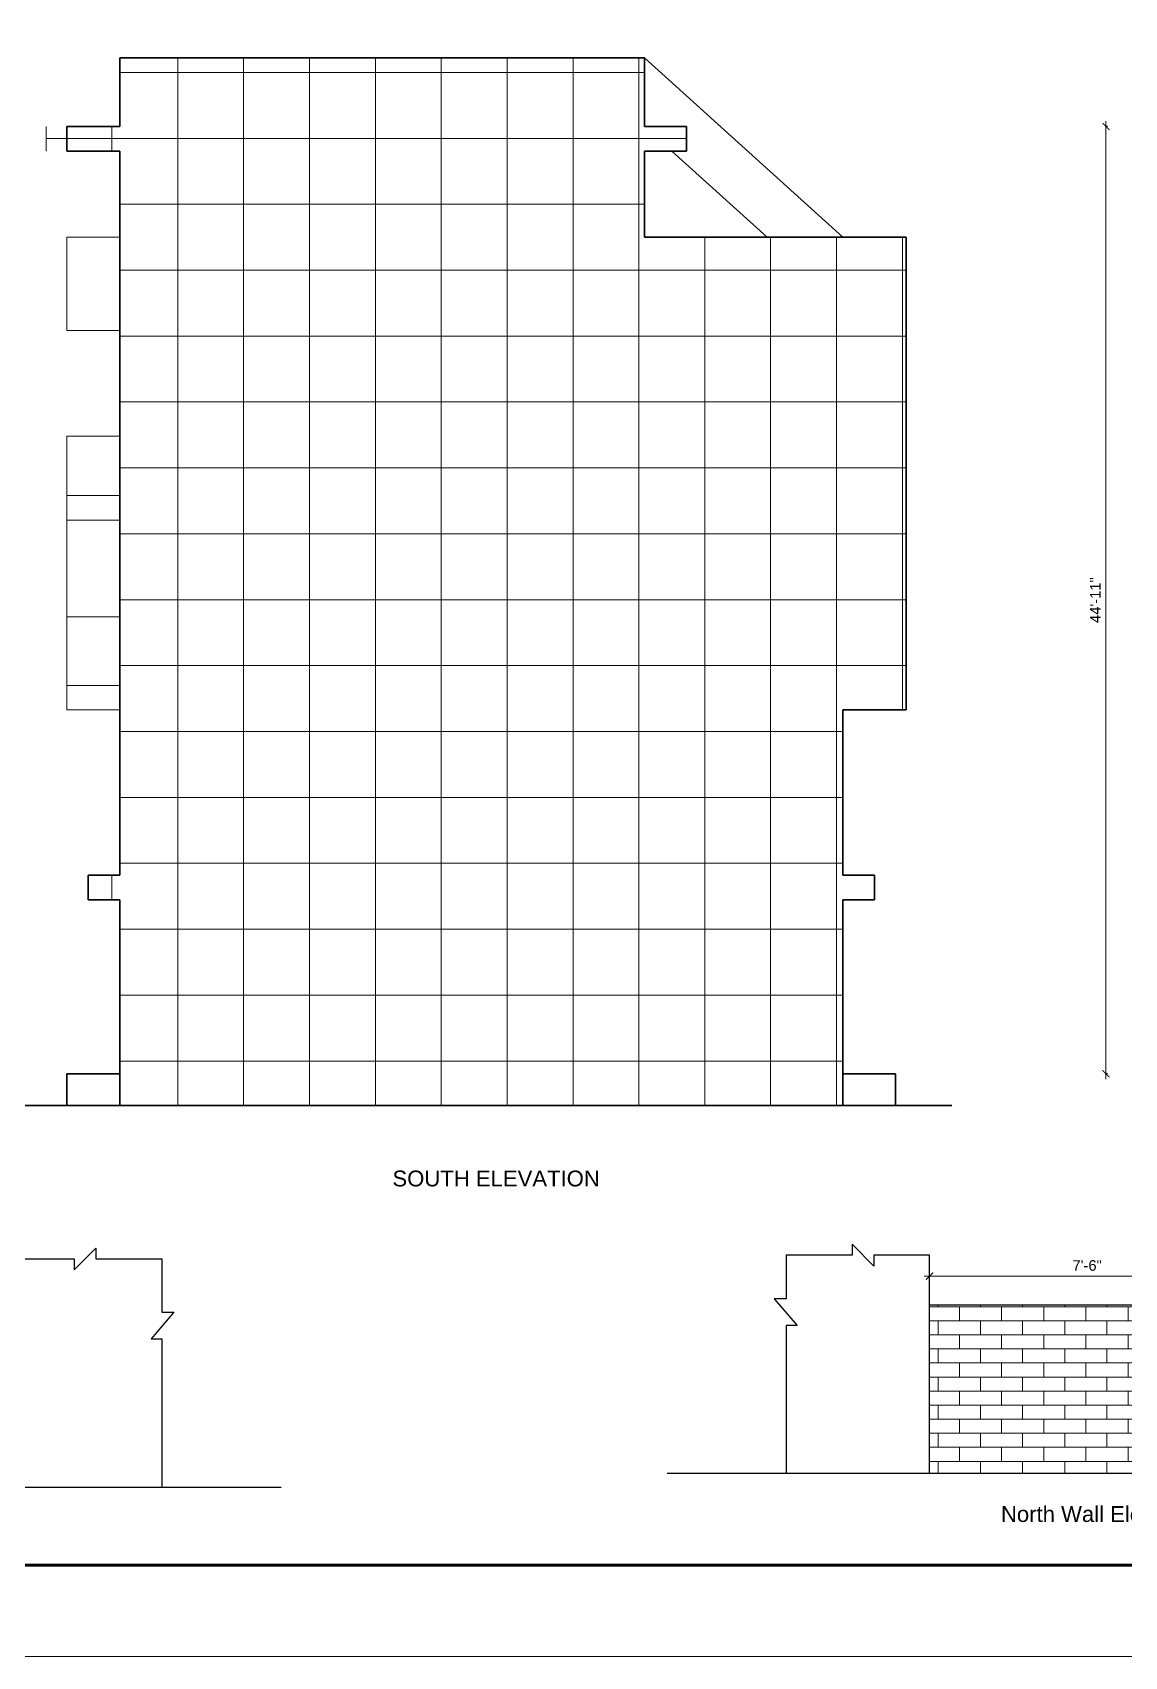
# Model space of a CAD drawing. Header units: inches. Extents: x -12071822 to 12321209, y -1222525 to 1319227.
# Drawn here: x 124393 to 125015, y 36139 to 37063 of the extents above; entities that cross this region are included whole.
import ezdxf

# ---------------------------------------------------------------- set-up
doc = ezdxf.new("R2010")
doc.units = ezdxf.units.IN
doc.header["$MEASUREMENT"] = 0
doc.header["$PDMODE"] = 35
for name, color, linetype, lineweight in [('BORDER', 7, 'Continuous', 60), ('Hatch', 9, 'Continuous', 9), ('Stairs', 61, 'Continuous', 18), ('TEXT', 255, 'Continuous', 35), ('Walls', 11, 'Continuous', 35), ('Window', 3, 'Continuous', 0), ('Windows', 151, 'Continuous', 15)]:
    doc.layers.add(name, color=color, linetype=linetype, lineweight=lineweight)
doc.styles.get("Standard").update_dxf_attribs({"font": 'arial.ttf'})
doc.dimstyles.new('Copy(2) of Standard', dxfattribs={"dimtxt": 6, "dimasz": 4, "dimexe": 0, "dimexo": 6, "dimgap": 3, "dimtad": 1, "dimdec": 0, "dimlfac": 0.5, "dimzin": 0, "dimdsep": 46, "dimlunit": 4, "dimtxsty": 'Standard', "dimblk": 'ARCHTICK', "dimcen": 0.09, "dimdle": 3, "dimclrd": 256, "dimadec": 0, "dimazin": 0, "dimtfac": 1, "dimtdec": 0, "dimtofl": 0, "dimtmove": 0, "dimatfit": 3, "dimfxl": 1, "dimfxlon": 1, "dimtolj": 1, "dimtzin": 0, "dimlwd": -1, "dimarcsym": 0})
doc.dimstyles.get("Standard").update_dxf_attribs({"dimtxt": 6, "dimasz": 4, "dimexe": 0, "dimexo": 6, "dimgap": 3, "dimtad": 1, "dimdec": 0, "dimzin": 0, "dimdsep": 46, "dimlunit": 4, "dimtxsty": 'Standard', "dimblk": 'ARCHTICK', "dimcen": 0.09, "dimdle": 3, "dimclrd": 256, "dimadec": 0, "dimazin": 0, "dimtfac": 1, "dimtdec": 0, "dimtofl": 0, "dimtmove": 0, "dimatfit": 3, "dimfxl": 1, "dimfxlon": 1, "dimtolj": 1, "dimtzin": 0, "dimlwd": -1, "dimarcsym": 0})

# ---------------------------------------------------------------- blocks, each defined once
blk = doc.blocks.new('_ArchTick')
at = {"color": 0, "linetype": 'ByBlock', "const_width": 0.15}
blk.add_lwpolyline([(-0.5, -0.5), (0.5, 0.5)], dxfattribs=at)
blk = doc.blocks.new('*D386')
at = {"layer": 'Defpoints', "color": 0, "transparency": 16777216}
for p in [(125004.54, 37009.93), (125091.86, 37009.93), (125091.86, 36470.93)]:
    blk.add_point(p, dxfattribs=at)
at = {"layer": 'Windows', "transparency": 16777216}
blk.add_line((125004.54, 36467.93), (125004.54, 37012.93), dxfattribs=at)
at = {"layer": 'Windows', "color": 0, "lineweight": -2, "transparency": 16777216}
for p, q in [((125005.54, 37009.93), (125004.54, 37009.93)), ((125005.54, 36470.93), (125004.54, 36470.93))]:
    blk.add_line(p, q, dxfattribs=at)
at = {"layer": 'Windows', "transparency": 16777216, "xscale": 4, "yscale": 4, "zscale": 4}
for p, rotation in [((125004.54, 37009.93), 90), ((125004.54, 36470.93), 270)]:
    blk.add_blockref('_ArchTick', p, dxfattribs=dict(at, rotation=rotation))
at = {"layer": 'Windows', "color": 0, "lineweight": -2, "transparency": 16777216, "insert": (124998.53, 36740.43), "char_height": 6, "attachment_point": 5, "rotation": 90}
blk.add_mtext('\\A1;44\'-11"', dxfattribs=at)
blk = doc.blocks.new('*D391')
at = {"layer": 'Defpoints', "color": 0, "transparency": 16777216}
for p in [(125083.63, 36355.76), (124904.11, 36243.39), (125083.63, 36243.39)]:
    blk.add_point(p, dxfattribs=at)
at = {"layer": 'Windows', "transparency": 16777216}
blk.add_line((124901.11, 36355.76), (125086.63, 36355.76), dxfattribs=at)
at = {"layer": 'Windows', "color": 0, "lineweight": -2, "transparency": 16777216}
for p, q in [((124904.11, 36354.76), (124904.11, 36355.76)), ((125083.63, 36354.76), (125083.63, 36355.76))]:
    blk.add_line(p, q, dxfattribs=at)
at = {"layer": 'Windows', "transparency": 16777216, "xscale": 4, "yscale": 4, "zscale": 4, "rotation": 180}
blk.add_blockref('_ArchTick', (124904.11, 36355.76), dxfattribs=at)
at = {"layer": 'Windows', "transparency": 16777216, "xscale": 4, "yscale": 4, "zscale": 4}
blk.add_blockref('_ArchTick', (125083.63, 36355.76), dxfattribs=at)
at = {"layer": 'Windows', "color": 0, "lineweight": -2, "transparency": 16777216, "insert": (124993.87, 36361.82), "char_height": 6, "attachment_point": 5}
blk.add_mtext('\\A1;7\'-6"', dxfattribs=at)
blk = doc.blocks.new('*D636')
at = {"layer": 'Defpoints', "color": 0, "transparency": 16777216}
for p in [(124904.11, 36339.36), (124904.11, 36243.39), (125111.27, 36243.39)]:
    blk.add_point(p, dxfattribs=at)
at = {"layer": 'Windows', "color": 0, "lineweight": -2, "transparency": 16777216}
for p, q in [((125110.27, 36339.36), (125111.27, 36339.36)), ((125110.27, 36243.39), (125111.27, 36243.39))]:
    blk.add_line(p, q, dxfattribs=at)
at = {"layer": 'Windows', "transparency": 16777216}
blk.add_line((125111.27, 36342.36), (125111.27, 36240.39), dxfattribs=at)
at = {"layer": 'Windows', "transparency": 16777216, "xscale": 4, "yscale": 4, "zscale": 4}
for p, rotation in [((125111.27, 36339.36), 90), ((125111.27, 36243.39), 270)]:
    blk.add_blockref('_ArchTick', p, dxfattribs=dict(at, rotation=rotation))
at = {"layer": 'Windows', "color": 0, "lineweight": -2, "transparency": 16777216, "insert": (125105.27, 36291.37), "char_height": 6, "attachment_point": 5, "rotation": 90}
blk.add_mtext("\\A1;4'", dxfattribs=at)

msp = doc.modelspace()

# ---------------------------------------------------------------- hatches: boundary and pattern name
at = {"layer": 'Hatch', "transparency": 33554687}
h = msp.add_hatch(dxfattribs=at)
h.set_pattern_fill('NET', color=256, scale=300)
h.set_pattern_definition([(0, (35113.65, 140.64), (0, 37.5), []), (90, (35113.65, 140.64), (-37.5, 2e-15), [])])
h.paths.add_polyline_path([(124741.87, 36946.93), (124890.76, 36946.93), (124890.76, 36677.93), (124854.76, 36677.93), (124854.76, 36583.93), (124872.76, 36583.93), (124872.76, 36569.93), (124854.76, 36569.93), (124854.76, 36452.93), (124443.09, 36452.93), (124443.09, 36569.93), (124425.09, 36569.93), (124425.09, 36583.93), (124443.09, 36583.93), (124443.09, 36677.93), (124443.09, 36946.93), (124443.09, 36995.93), (124401.09, 36995.93), (124401.09, 37009.93), (124443.09, 37009.93), (124443.09, 37048.93), (124741.87, 37048.93), (124741.87, 37009.93), (124765.87, 37009.93), (124765.87, 36995.93), (124741.87, 36995.93)])
at = {"layer": 'Windows'}
h = msp.add_hatch(dxfattribs=at)
h.set_pattern_fill('AR-BRSTD', color=256, scale=3)
h.set_pattern_definition([(0, (15925.125, -914.28), (0, 8.001), []), (90, (15925.125, -914.28), (-12, 8.001), [8.001, -8.001])])
h.paths.add_polyline_path([(124904.11, 36243.39), (125083.63, 36243.39), (125083.63, 36339.36), (124904.11, 36339.36)])

# ---------------------------------------------------------------- linework, layer by layer
at = {"layer": 'BORDER'}
msp.add_lwpolyline([(126038.98, 38282.19), (126038.98, 36191.34), (122976.14, 36191.34), (122976.14, 38282.19)], close=True, dxfattribs=at)
at = {"layer": 'Stairs'}
for p, q in [((124741.87, 37048.93), (124854.87, 36946.93)), ((124757.38, 36995.93), (124811.66, 36946.93))]:
    msp.add_line(p, q, dxfattribs=at)
at = {"layer": 'Walls'}
for p, q in [((124443.09, 37048.93), (124741.87, 37048.93)), ((124443.09, 37009.93), (124443.09, 37048.93)), ((124741.87, 37009.93), (124741.87, 37048.93)), ((124413.09, 37009.93), (124443.09, 37009.93)), ((124413.09, 36995.93), (124413.09, 37009.93)), ((124741.87, 37009.93), (124765.87, 37009.93)), ((124765.87, 37009.93), (124765.87, 36995.93)), ((124413.09, 36995.93), (124443.09, 36995.93)), ((124443.09, 36946.93), (124443.09, 36995.93)), ((124741.87, 36946.93), (124741.87, 36995.93)), ((124741.87, 36995.93), (124765.87, 36995.93)), ((124443.09, 36677.93), (124443.09, 36946.93)), ((124741.87, 36946.93), (124890.76, 36946.93)), ((124890.76, 36946.93), (124890.76, 36677.93)), ((124443.09, 36583.93), (124443.09, 36677.93)), ((124854.76, 36583.93), (124854.76, 36677.93)), ((124890.76, 36677.93), (124854.76, 36677.93)), ((124425.09, 36569.93), (124425.09, 36583.93)), ((124425.09, 36583.93), (124443.09, 36583.93)), ((124872.76, 36583.93), (124854.76, 36583.93)), ((124872.76, 36569.93), (124872.76, 36583.93)), ((124425.09, 36569.93), (124443.09, 36569.93)), ((124443.09, 36452.93), (124443.09, 36569.93)), ((124854.76, 36452.93), (124854.76, 36569.93)), ((124872.76, 36569.93), (124854.76, 36569.93)), ((124413.09, 36452.93), (124413.09, 36470.93)), ((124443.09, 36470.93), (124413.09, 36470.93)), ((124884.76, 36470.93), (124854.76, 36470.93)), ((124884.76, 36452.93), (124884.76, 36470.93)), ((124384.73, 36452.93), (124916.8, 36452.93))]:
    msp.add_line(p, q, dxfattribs=at)
at = {"layer": 'Window'}
msp.add_lwpolyline([(126090.98, 38334.19), (126090.98, 36139.34), (122924.14, 36139.34), (122924.14, 38334.19)], close=True, dxfattribs=at)
at = {"layer": 'Windows'}
for p, q in [((124413.09, 36946.93), (124443.09, 36946.93)), ((124413.09, 36946.93), (124413.09, 36893.93)), ((124413.09, 36893.93), (124443.09, 36893.93)), ((124413.09, 36833.65), (124443.09, 36833.65)), ((124413.09, 36833.65), (124413.09, 36730.93)), ((124413.09, 36799.93), (124443.09, 36799.93)), ((124413.09, 36785.93), (124443.09, 36785.93)), ((124413.09, 36730.93), (124413.09, 36691.93)), ((124443.09, 36730.93), (124413.09, 36730.93)), ((124413.09, 36691.93), (124443.09, 36691.93)), ((124413.09, 36691.93), (124413.09, 36677.93)), ((124413.09, 36677.93), (124443.09, 36677.93))]:
    msp.add_line(p, q, dxfattribs=at)
at = {"layer": 'Windows', "lineweight": -2}
for p, q in [((124417.18, 36359.31), (124429.53, 36371.75)), ((124429.53, 36371.75), (124429.53, 36365.53)), ((124860.14, 36373.9), (124860.14, 36367.68)), ((124872.48, 36361.46), (124860.14, 36373.9)), ((124385.56, 36365.53), (124417.18, 36365.53)), ((124417.18, 36365.53), (124417.18, 36359.31)), ((124429.53, 36365.53), (124467.05, 36365.53)), ((124467.05, 36365.53), (124467.05, 36335.21)), ((124860.14, 36367.68), (124822.61, 36367.68)), ((124822.61, 36367.68), (124822.61, 36342.91)), ((124904.11, 36367.68), (124872.48, 36367.68)), ((124872.48, 36367.68), (124872.48, 36361.46)), ((124904.11, 36339.36), (124904.11, 36367.68)), ((124473.95, 36335.21), (124460.93, 36320.07)), ((124467.05, 36335.21), (124473.95, 36335.21)), ((124822.61, 36342.91), (124815.72, 36342.91)), ((124815.72, 36342.91), (124828.74, 36327.78)), ((124904.11, 36243.39), (124904.11, 36339.36)), ((124904.11, 36339.36), (125083.63, 36339.36)), ((124822.61, 36327.78), (124822.61, 36243.39)), ((124828.74, 36327.78), (124822.61, 36327.78)), ((124460.93, 36320.07), (124467.05, 36320.07)), ((124467.05, 36320.07), (124467.05, 36235.68)), ((125151.19, 36243.39), (124754.69, 36243.39)), ((124138.47, 36235.68), (124534.98, 36235.68))]:
    msp.add_line(p, q, dxfattribs=at)

# ---------------------------------------------------------------- texts
at = {"layer": 'TEXT', "insert": (125058.68, 36224.9), "char_height": 9, "attachment_point": 3}
msp.add_mtext_dynamic_manual_height_columns('North Wall Elevation', width=179.408, gutter_width=4.86, heights=[0], dxfattribs=at)
at = {"layer": 'Windows', "insert": (124534.09, 36415.84), "char_height": 9, "attachment_point": 1}
msp.add_mtext_dynamic_manual_height_columns('\\pi64.28891;SOUTH ELEVATION', width=245.0498, gutter_width=2.25, heights=[37.88], dxfattribs=at)

# ---------------------------------------------------------------- dimensions: what is measured, and where the dimension line sits
at = {"layer": 'Windows', "lineweight": -2}
for base, p1, p2, angle, dimstyle, picture, middle in [((125004.54, 37009.93), (125091.86, 36470.93), (125091.86, 37009.93), 90, 'Standard', '*D386', (124998.53, 36740.43)), ((125083.63, 36355.76), (124904.11, 36243.39), (125083.63, 36243.39), 180, 'Copy(2) of Standard', '*D391', (124993.87, 36361.82)), ((125111.27, 36243.39), (124904.11, 36339.36), (124904.11, 36243.39), 90, 'Copy(2) of Standard', '*D636', (125105.27, 36291.37))]:
    dim = msp.add_linear_dim(base=base, p1=p1, p2=p2, angle=angle, dimstyle=dimstyle, dxfattribs=at)
    dim.commit()
    dim.dimension.update_dxf_attribs({"geometry": picture, "text_midpoint": middle})

doc.saveas('drawing.dxf')
